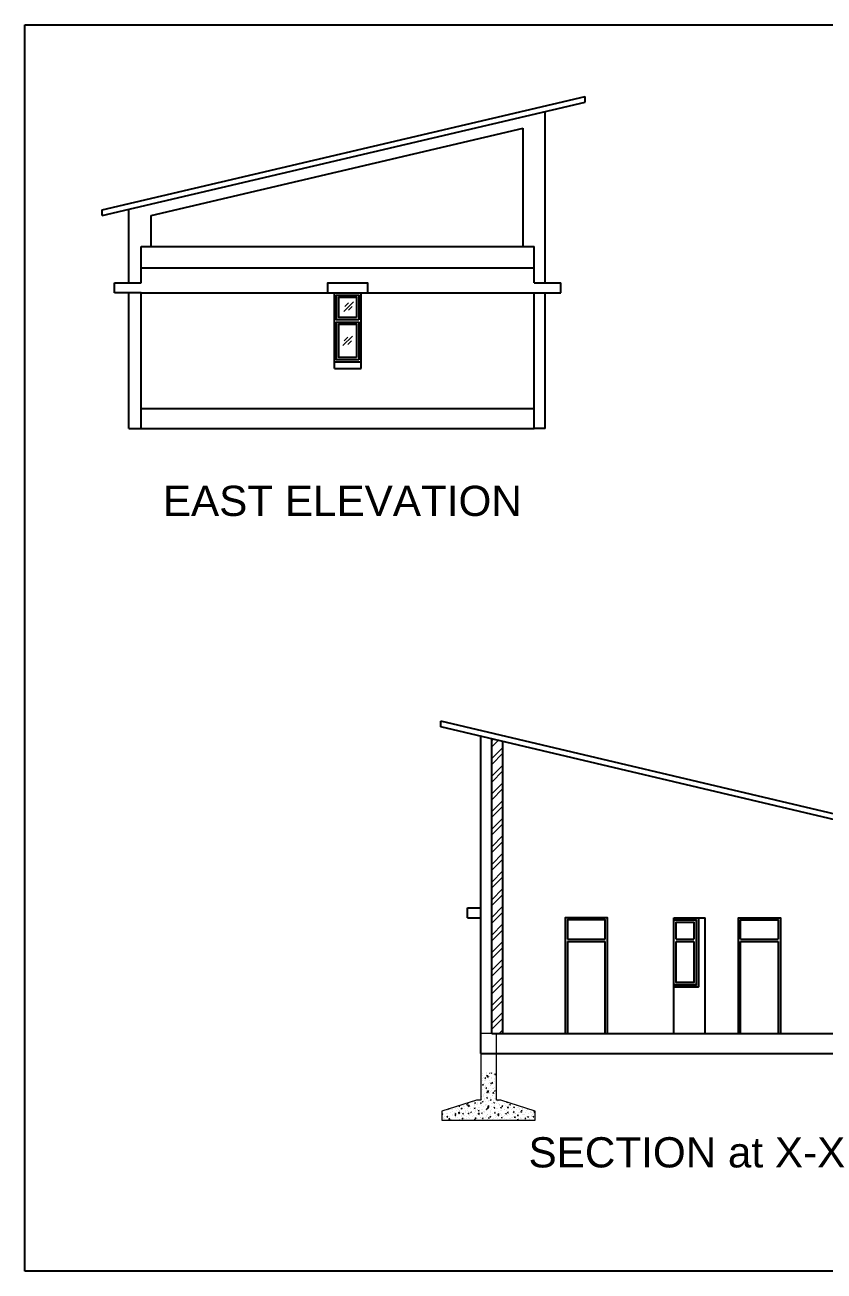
# Model space of a CAD drawing. Header units: inches. Extents: x -6800 to 96653, y -25814 to 17379.
# Drawn here: x 12820 to 13540, y -6942 to -5819 of the extents above; entities that cross this region are included whole.
import ezdxf

# ---------------------------------------------------------------- set-up
doc = ezdxf.new("R2010")
doc.units = ezdxf.units.IN
doc.header["$MEASUREMENT"] = 0
doc.linetypes.add('ACAD_ISO02W100', pattern=[15, 12, -3])
doc.layers.add('A-Windows', color=7, linetype='Continuous')
for name, color, linetype, lineweight in [('Footing', 50, 'Continuous', 20), ('Hatch', 161, 'Continuous', 5), ('Opening elevation', 130, 'Continuous', 9), ('Sec line', 7, 'ACAD_ISO02W100', 13)]:
    doc.layers.add(name, color=color, linetype=linetype, lineweight=lineweight)
doc.styles.get("Standard").update_dxf_attribs({"font": 'arial.ttf'})

msp = doc.modelspace()

# ---------------------------------------------------------------- hatches: boundary and pattern name
at = {"layer": 'Sec line'}
h = msp.add_hatch(dxfattribs=at)
h.set_pattern_fill('ANSI32', color=256, scale=30)
h.set_pattern_definition([(45, (-3301.944, -3231.037), (-7.954951, 7.954951), []), (45, (-3296.64, -3231.037), (-7.954951, 7.954951), [])])
h.paths.add_polyline_path([(13251.1, -6464.7), (13241.1, -6462.3), (13241.1, -6727.8), (13251.1, -6727.8)])

# ---------------------------------------------------------------- linework, layer by layer
for p, q in [((12820.5, -5818.7), (14404.5, -5818.7)), ((12820.5, -6941.9), (12820.5, -5818.7)), ((14404.5, -6941.9), (12820.5, -6941.9))]:
    msp.add_line(p, q)
at = {"layer": 'A-Windows'}
for p, q in [((12890.2, -5985.5), (13325.2, -5883.1)), ((13325.2, -5888.2), (13325.2, -5883.1)), ((12890.2, -5990.6), (13325.2, -5888.2)), ((13289.2, -6051.2), (13289.2, -5896.7)), ((12934.2, -5990.5), (13269.2, -5911.7)), ((13269.2, -6018.5), (13269.2, -5911.7)), ((12890.2, -5990.6), (12890.2, -5985.5)), ((12914.2, -6051.2), (12914.2, -5985)), ((12934.2, -6018.5), (12934.2, -5990.5)), ((12934.2, -6018.5), (12934.2, -5994.1)), ((12925.2, -6018.5), (13279.2, -6018.5)), ((12925.2, -6051.2), (12925.2, -6018.5)), ((13279.2, -6051.2), (13279.2, -6018.5)), ((12925.2, -6037.7), (13279.2, -6037.7)), ((12901.2, -6060.2), (12901.2, -6051.2)), ((12901.2, -6051.2), (12914.2, -6051.2)), ((12914.2, -6051.2), (12925.2, -6051.2)), ((13279.2, -6051.2), (13303.2, -6051.2)), ((13303.2, -6060.2), (13303.2, -6051.2)), ((12925.2, -6060.2), (12901.2, -6060.2)), ((12914.2, -6182.5), (12914.2, -6060.2)), ((12925.2, -6182.5), (12925.2, -6060.2)), ((12925.2, -6060.2), (13303.2, -6060.2)), ((13099.2, -6128.5), (13099.2, -6060.2)), ((13123.2, -6128.5), (13123.2, -6060.2)), ((13279.2, -6182.5), (13279.2, -6060.2)), ((13289.2, -6182.5), (13289.2, -6060.2)), ((13289.2, -6060.2), (13303.2, -6060.2)), ((13099.2, -6122.5), (13123.2, -6122.5)), ((13099.2, -6128.5), (13123.2, -6128.5)), ((12925.2, -6164.5), (13279.2, -6164.5)), ((12925.2, -6164.5), (13093.2, -6164.5)), ((12914.2, -6182.5), (12925.2, -6182.5)), ((12925.2, -6182.5), (13279.2, -6182.5)), ((13289.2, -6182.5), (13279.2, -6182.5)), ((13195.1, -6451.5), (13195.1, -6446.3)), ((13629.1, -6548.7), (13195.2, -6446.3)), ((13629.1, -6553.9), (13195.1, -6451.5)), ((13231.1, -6745.8), (13231.1, -6460)), ((13241.1, -6727.8), (13241.1, -6462.3)), ((13251.1, -6727.8), (13251.1, -6464.7)), ((13219.1, -6623.4), (13219.1, -6614.4)), ((13219.1, -6614.4), (13231.1, -6614.4)), ((13219.1, -6623.4), (13231.1, -6623.4)), ((13405.1, -6727.8), (13405.1, -6623.4)), ((13405.1, -6623.4), (13433.1, -6623.4)), ((13433.1, -6727.8), (13433.1, -6623.4)), ((13309.1, -6642.8), (13343.1, -6642.8)), ((13309.1, -6644.8), (13343.1, -6644.8)), ((13407.1, -6642.8), (13423.1, -6642.8)), ((13407.1, -6644.8), (13423.1, -6644.8)), ((13465.1, -6642.8), (13499.1, -6642.8)), ((13465.1, -6644.8), (13499.1, -6644.8)), ((13405.1, -6685.8), (13427.1, -6685.8)), ((13405.1, -6685.8), (13427.1, -6685.8)), ((13241.1, -6727.8), (13605.1, -6727.8)), ((13231.1, -6745.8), (13605.1, -6745.8))]:
    msp.add_line(p, q, dxfattribs=at)
at = {"layer": 'A-Windows', "color": 7, "lineweight": 0}
for p, q in [((13241.1, -6462.3), (13231.1, -6460)), ((13231.1, -6460), (13231.1, -6745.8)), ((13241.1, -6727.8), (13241.1, -6462.3)), ((13251.1, -6727.8), (13231.1, -6727.8)), ((13585.1, -6727.8), (13251.1, -6727.8)), ((13231.1, -6745.8), (13251.1, -6745.8)), ((13251.1, -6745.8), (13585.1, -6745.8))]:
    msp.add_line(p, q, dxfattribs=at)
at = {"layer": 'A-Windows'}
for points in [[(13093.2, -6060.2), (13093.2, -6051.2), (13129.2, -6051.2), (13129.2, -6060.2)], [(13345.1, -6727.8), (13345.1, -6623.4), (13307.1, -6623.4), (13307.1, -6727.8)], [(13343.1, -6642.8), (13343.1, -6625.4), (13309.1, -6625.4), (13309.1, -6642.8)], [(13405.1, -6623.4), (13427.1, -6623.4), (13427.1, -6685.8), (13405.1, -6685.8)], [(13405.1, -6623.4), (13417.1, -6623.4)], [(13463.1, -6727.8), (13463.1, -6623.4), (13501.1, -6623.4), (13501.1, -6727.8)], [(13465.1, -6642.8), (13465.1, -6625.4), (13499.1, -6625.4), (13499.1, -6642.8)], [(13407.1, -6642.8), (13407.1, -6627.4), (13423.1, -6627.4), (13423.1, -6642.8)], [(13309.1, -6644.8), (13309.1, -6727.8)], [(13343.1, -6727.8), (13343.1, -6644.8)], [(13423.1, -6644.8), (13423.1, -6681.8), (13407.1, -6681.8), (13407.1, -6644.8)], [(13465.1, -6727.8), (13465.1, -6644.8)], [(13499.1, -6644.8), (13499.1, -6727.8)]]:
    msp.add_lwpolyline(points, dxfattribs=at)
for points in [[(13121.2, -6084.5), (13101.2, -6084.5), (13101.2, -6062.2), (13121.2, -6062.2)], [(13119.2, -6082.5), (13103.2, -6082.5), (13103.2, -6064.2), (13119.2, -6064.2)], [(13121.2, -6120.5), (13101.2, -6120.5), (13101.2, -6086.5), (13121.2, -6086.5)], [(13119.2, -6118.5), (13103.2, -6118.5), (13103.2, -6088.5), (13119.2, -6088.5)], [(13405.1, -6625.4), (13425.1, -6625.4), (13425.1, -6683.8), (13405.1, -6683.8)]]:
    msp.add_lwpolyline(points, close=True, dxfattribs=at)
at = {"layer": 'Footing'}
for p, q in [((13231.1, -6727.8), (13231.1, -6787.8)), ((13245.1, -6787.8), (13245.1, -6727.8)), ((13227.1, -6787.8), (13196.1, -6797.8)), ((13231.1, -6787.8), (13227.1, -6787.8)), ((13249.1, -6787.8), (13245.1, -6787.8)), ((13280.1, -6797.8), (13249.1, -6787.8)), ((13196.1, -6797.8), (13196.1, -6805.8)), ((13196.1, -6805.8), (13280.1, -6805.8)), ((13280.1, -6805.8), (13280.1, -6797.8))]:
    msp.add_line(p, q, dxfattribs=at)
at = {"layer": 'Hatch', "linetype": 'Continuous', "transparency": 33554579}
for p, q in [((13232.5, -6768.2), (13232.5, -6768.2)), ((13232.7, -6763.5), (13232.7, -6763.5)), ((13233, -6765.6), (13233, -6765.6)), ((13233, -6770.6), (13233, -6770.6)), ((13233.2, -6767.8), (13233.2, -6767.8)), ((13234, -6770.2), (13234, -6770.2)), ((13234.3, -6772.8), (13234.3, -6772.8)), ((13235.1, -6768.4), (13235, -6767.7)), ((13235.6, -6768.1), (13235, -6767.7)), ((13235.1, -6768.4), (13235.6, -6768.1)), ((13235.4, -6770), (13235.4, -6770)), ((13235.4, -6770.3), (13235.4, -6770.3)), ((13235.9, -6763.3), (13235.9, -6763.3)), ((13236.3, -6763.8), (13236.3, -6763.8)), ((13236.6, -6766.1), (13237, -6765.4)), ((13236.6, -6766.1), (13237.2, -6765.9)), ((13236.9, -6767), (13236.9, -6767)), ((13237.2, -6765.9), (13237, -6765.4)), ((13237.2, -6767.2), (13237.2, -6766.1)), ((13238, -6766.7), (13237.2, -6766.1)), ((13237.2, -6767.2), (13238, -6766.7)), ((13237.7, -6767.9), (13237.7, -6767.9)), ((13237.7, -6772.7), (13237.7, -6772.7)), ((13237.8, -6765.2), (13237.8, -6765.2)), ((13238.6, -6766.2), (13238.6, -6766.2)), ((13238.8, -6769.8), (13238.8, -6769.8)), ((13239.1, -6763.9), (13239, -6763.8)), ((13239.1, -6763.9), (13239.2, -6763.8)), ((13239.1, -6772), (13239.1, -6772)), ((13239.3, -6766.4), (13239.3, -6766.4)), ((13239.4, -6763.2), (13239.4, -6763.2)), ((13240.1, -6772.9), (13240.4, -6772.2)), ((13240.1, -6772.9), (13240.6, -6772.8)), ((13240.3, -6767.8), (13240.3, -6767.8)), ((13240.6, -6772.8), (13240.4, -6772.2)), ((13240.6, -6763.8), (13240.6, -6763.1)), ((13241.1, -6763.4), (13240.6, -6763.1)), ((13240.6, -6763.8), (13241.1, -6763.4)), ((13240.8, -6763.3), (13240.8, -6763.3)), ((13240.8, -6768.7), (13240.8, -6768.7)), ((13241.1, -6763.1), (13241.1, -6763.1)), ((13241.2, -6772.5), (13241.2, -6772.5)), ((13241.4, -6772.8), (13241.3, -6772)), ((13241.9, -6772.4), (13241.3, -6772)), ((13241.4, -6772.8), (13241.9, -6772.4)), ((13241.6, -6772.5), (13241.6, -6772.5)), ((13242.6, -6764.8), (13242.6, -6764.8)), ((13243, -6768.3), (13243, -6768.3)), ((13243.1, -6771.1), (13243.1, -6771.1)), ((13243.6, -6769.4), (13243.6, -6769.4)), ((13243.7, -6763.8), (13243.7, -6763.8)), ((13243.7, -6764.7), (13244, -6764)), ((13243.7, -6764.7), (13244.3, -6764.6)), ((13244.3, -6764.6), (13244, -6764)), ((13244, -6764.5), (13244, -6764.5)), ((13244.3, -6764.1), (13244.3, -6764.1)), ((13244.9, -6772.3), (13244.9, -6772.3)), ((13245, -6767.6), (13245, -6767.6)), ((13231.2, -6779.2), (13231.2, -6779.2)), ((13231.4, -6781), (13231.4, -6781)), ((13231.5, -6773.6), (13231.5, -6773.6)), ((13231.6, -6773.3), (13231.6, -6773.3)), ((13232.3, -6774.4), (13232.3, -6774.4)), ((13232.6, -6777.9), (13232.6, -6777.9)), ((13233, -6774.3), (13233.3, -6773.6)), ((13233, -6774.3), (13233.6, -6774.2)), ((13233.6, -6774.2), (13233.3, -6773.6)), ((13233.5, -6782.5), (13233.5, -6782.5)), ((13233.7, -6783.5), (13233.7, -6783.5)), ((13234.6, -6776.8), (13234.6, -6776.8)), ((13234.8, -6782.1), (13234.8, -6782.1)), ((13234.9, -6774.9), (13234.9, -6774.9)), ((13235.2, -6775.6), (13235.2, -6775.6)), ((13235.9, -6777.4), (13235.8, -6776.7)), ((13236.4, -6777), (13235.8, -6776.7)), ((13235.8, -6779.5), (13235.8, -6779.5)), ((13235.9, -6777.4), (13236.4, -6777)), ((13235.9, -6783.6), (13235.9, -6783.6)), ((13236.4, -6781.1), (13236.7, -6780.4)), ((13236.4, -6781.1), (13237, -6781)), ((13237, -6781), (13236.7, -6780.4)), ((13236.8, -6779.3), (13236.8, -6779.3)), ((13237.4, -6780.6), (13237.4, -6780.6)), ((13237.5, -6780.7), (13237.5, -6779.6)), ((13238.2, -6780.2), (13237.5, -6779.6)), ((13237.5, -6780.7), (13238.2, -6780.2)), ((13238, -6782), (13238, -6782)), ((13238.2, -6777.3), (13238.2, -6777.3)), ((13239.1, -6781.7), (13239.1, -6781.7)), ((13239.7, -6774.5), (13239.7, -6774.5)), ((13239.8, -6780), (13239.8, -6780)), ((13240, -6775.1), (13240, -6775.1)), ((13240.6, -6779.1), (13240.6, -6779.1)), ((13241.3, -6777), (13241.3, -6777)), ((13241.4, -6777.1), (13241.4, -6777.1)), ((13241.5, -6783.8), (13241.5, -6783.8)), ((13242.2, -6781.8), (13242.1, -6781)), ((13242.7, -6781.4), (13242.1, -6781)), ((13242.2, -6777.1), (13242.2, -6777.1)), ((13242.2, -6777.6), (13242.2, -6777.6)), ((13242.2, -6781.8), (13242.7, -6781.4)), ((13243.1, -6781.8), (13243.1, -6781.8)), ((13243.2, -6781.8), (13243.2, -6781.8)), ((13243.5, -6779.8), (13243.8, -6779.1)), ((13243.5, -6779.8), (13244, -6779.6)), ((13243.5, -6782), (13243.5, -6782)), ((13243.8, -6776.4), (13243.8, -6776.4)), ((13244, -6779.6), (13243.8, -6779.1)), ((13244.5, -6774.1), (13244.5, -6774.1)), ((13244.5, -6780), (13244.5, -6780)), ((13207.9, -6795.3), (13207.9, -6795.3)), ((13209, -6794.2), (13209, -6794.2)), ((13211.5, -6793.5), (13211.8, -6792.8)), ((13211.5, -6793.5), (13212.1, -6793.4)), ((13212.1, -6793.4), (13211.8, -6792.8)), ((13213.8, -6795.9), (13213.8, -6795.2)), ((13214.3, -6795.5), (13213.8, -6795.2)), ((13214.4, -6792.5), (13214.4, -6792.5)), ((13215.4, -6792.3), (13215.4, -6792.3)), ((13215.5, -6793.7), (13215.5, -6793.7)), ((13216.1, -6793.4), (13216.1, -6793.4)), ((13216.7, -6795), (13216.7, -6795)), ((13218.6, -6792.1), (13218.9, -6791.4)), ((13218.6, -6792.1), (13219.2, -6792)), ((13219.2, -6792), (13218.9, -6791.4)), ((13219.4, -6791.3), (13219.3, -6790.5)), ((13219.8, -6790.9), (13219.3, -6790.5)), ((13219.4, -6791.3), (13219.8, -6790.9)), ((13219.4, -6795), (13219.4, -6795)), ((13219.8, -6790.9), (13219.8, -6790.9)), ((13220.1, -6793.5), (13220.1, -6792.4)), ((13220.8, -6793), (13220.1, -6792.4)), ((13220.1, -6793.5), (13220.8, -6793)), ((13220.6, -6792.1), (13220.6, -6792.1)), ((13221.7, -6795), (13221.7, -6795)), ((13222, -6793.4), (13222, -6793.4)), ((13223.3, -6790), (13223.3, -6790)), ((13224.1, -6794.5), (13224.1, -6794.5)), ((13224.2, -6794.6), (13224.2, -6794.6)), ((13225.2, -6789.2), (13225.2, -6789.2)), ((13225.6, -6791.4), (13225.6, -6791.4)), ((13225.7, -6795.6), (13225.6, -6794.9)), ((13226.1, -6795.2), (13225.6, -6794.9)), ((13225.7, -6790.7), (13226, -6790)), ((13225.7, -6790.7), (13226.3, -6790.6)), ((13225.7, -6792.6), (13225.7, -6792.6)), ((13225.7, -6795.6), (13226.1, -6795.2)), ((13226.3, -6790.6), (13226, -6790)), ((13227.4, -6791.6), (13227.4, -6791.6)), ((13228, -6790.9), (13228, -6790.9)), ((13228, -6791.8), (13228, -6791.8)), ((13228.1, -6789.6), (13228.1, -6789.6)), ((13229, -6794.3), (13229, -6794.3)), ((13229.5, -6787.8), (13229.5, -6787.8)), ((13229.7, -6794.1), (13229.7, -6794.1)), ((13231.2, -6791), (13231.1, -6790.3)), ((13231.6, -6790.6), (13231.1, -6790.3)), ((13231.2, -6791), (13231.6, -6790.6)), ((13231.2, -6791.6), (13231.2, -6791.6)), ((13231.4, -6787), (13231.4, -6787)), ((13231.7, -6792.8), (13231.7, -6792.8)), ((13232, -6784.6), (13232, -6784.6)), ((13232, -6787.3), (13232, -6787.3)), ((13232.7, -6789.3), (13233, -6788.7)), ((13232.7, -6789.3), (13233.3, -6789.2)), ((13232.8, -6789.9), (13232.8, -6789.9)), ((13232.9, -6789.2), (13232.9, -6789.2)), ((13233.3, -6789.2), (13233, -6788.7)), ((13233.5, -6784.2), (13233.5, -6784.2)), ((13233.8, -6793.8), (13233.8, -6793.8)), ((13234.4, -6787.2), (13234.4, -6787.2)), ((13234.6, -6786.8), (13234.6, -6786.8)), ((13235.1, -6792.4), (13235.1, -6792.4)), ((13235.3, -6791.8), (13235.3, -6791.8)), ((13235.6, -6789.2), (13235.6, -6789.2)), ((13236, -6785.9), (13236, -6785.9)), ((13236.4, -6791.4), (13236.4, -6791.4)), ((13236.7, -6786.4), (13236.6, -6785.6)), ((13237.1, -6786), (13236.6, -6785.6)), ((13236.7, -6784.2), (13236.7, -6784.2)), ((13236.7, -6786.4), (13237.1, -6786)), ((13237.5, -6795.3), (13237.4, -6794.6)), ((13237.9, -6795), (13237.4, -6794.6)), ((13237.4, -6794.8), (13237.4, -6794.8)), ((13237.5, -6795.3), (13237.9, -6795)), ((13237.7, -6788.8), (13237.7, -6788.8)), ((13237.8, -6794.2), (13237.8, -6793.1)), ((13238.5, -6793.7), (13237.8, -6793.1)), ((13237.8, -6794.2), (13238.5, -6793.7)), ((13237.9, -6794.2), (13237.9, -6794.2)), ((13238.2, -6788.4), (13238.2, -6788.4)), ((13238.6, -6793.5), (13238.6, -6793.5)), ((13239.6, -6785.6), (13239.6, -6785.6)), ((13239.8, -6786.6), (13239.8, -6786.6)), ((13239.8, -6788), (13240.1, -6787.3)), ((13239.8, -6788), (13240.4, -6787.9)), ((13240.4, -6787.9), (13240.1, -6787.3)), ((13240.3, -6793.6), (13240.3, -6793.6)), ((13240.5, -6790.8), (13240.5, -6790.8)), ((13241.4, -6784.1), (13241.4, -6784.1)), ((13241.8, -6790.6), (13241.8, -6790.6)), ((13242.5, -6788.4), (13242.5, -6788.4)), ((13242.8, -6793.2), (13242.8, -6793.2)), ((13243, -6790.7), (13242.9, -6790)), ((13243.4, -6790.3), (13242.9, -6790)), ((13243, -6790.7), (13243.4, -6790.3)), ((13243.2, -6794.8), (13243.5, -6794.1)), ((13243.2, -6794.8), (13243.8, -6794.7)), ((13243.4, -6793.1), (13243.4, -6793.1)), ((13243.8, -6794.7), (13243.5, -6794.1)), ((13243.6, -6786.6), (13243.6, -6786.6)), ((13243.7, -6791.1), (13243.7, -6791.1)), ((13244, -6786.4), (13244, -6786.4)), ((13244.3, -6790), (13244.3, -6790)), ((13244.9, -6791.1), (13244.9, -6791.1)), ((13245.9, -6789), (13245.9, -6789)), ((13246.5, -6787.9), (13246.5, -6787.8)), ((13246.5, -6787.9), (13246.7, -6787.8)), ((13247, -6791), (13247, -6791)), ((13247.3, -6788), (13247.3, -6788)), ((13247.9, -6791.9), (13247.9, -6791.9)), ((13248.2, -6791.5), (13248.2, -6791.5)), ((13248.2, -6792.7), (13248.2, -6792.7)), ((13249.3, -6795.1), (13249.2, -6794.3)), ((13249.7, -6794.7), (13249.2, -6794.3)), ((13249.3, -6795.1), (13249.7, -6794.7)), ((13250.3, -6793.5), (13250.6, -6792.8)), ((13250.3, -6793.5), (13250.9, -6793.3)), ((13250.5, -6793.9), (13250.5, -6793.9)), ((13250.9, -6793.3), (13250.6, -6792.8)), ((13252.1, -6790.7), (13252.1, -6790.7)), ((13253, -6792.3), (13253, -6792.3)), ((13253.6, -6789.8), (13253.6, -6789.8)), ((13254.1, -6793.3), (13254.1, -6793.3)), ((13254.5, -6790.3), (13254.5, -6790.3)), ((13254.8, -6790.4), (13254.7, -6789.7)), ((13255.3, -6790), (13254.7, -6789.7)), ((13254.8, -6790.4), (13255.3, -6790)), ((13255.5, -6795), (13255.5, -6793.9)), ((13256.2, -6794.4), (13255.5, -6793.9)), ((13255.5, -6795), (13256.2, -6794.4)), ((13255.5, -6794.9), (13255.5, -6794.9)), ((13255.9, -6792.2), (13255.9, -6792.2)), ((13256.1, -6795.2), (13256.1, -6795.2)), ((13256.5, -6792.8), (13256.5, -6792.8)), ((13257.3, -6792.1), (13257.6, -6791.4)), ((13257.3, -6792.1), (13257.9, -6792)), ((13257.9, -6792), (13257.6, -6791.4)), ((13257.8, -6791.9), (13257.8, -6791.9)), ((13258.1, -6794.7), (13258.1, -6794.7)), ((13259.3, -6795.1), (13259.3, -6795.1)), ((13260.2, -6794.7), (13260.2, -6794.7)), ((13261.1, -6794.8), (13261, -6794)), ((13261.6, -6794.4), (13261, -6794)), ((13261.1, -6794.8), (13261.6, -6794.4)), ((13263.5, -6793.1), (13263.5, -6793.1)), ((13264.5, -6794.9), (13264.5, -6794.9)), ((13265.1, -6794.1), (13265.1, -6794.1)), ((13196.3, -6797.9), (13196.3, -6797.9)), ((13196.3, -6801.7), (13196.3, -6801.7)), ((13196.5, -6800.8), (13196.4, -6800.1)), ((13197, -6800.5), (13196.4, -6800.1)), ((13196.5, -6800.8), (13197, -6800.5)), ((13197.3, -6804.1), (13197.3, -6804.1)), ((13197.6, -6803.1), (13197.6, -6803.1)), ((13197.9, -6799.7), (13197.9, -6799.7)), ((13198, -6802.5), (13198, -6802.5)), ((13198.2, -6797.6), (13198.2, -6797.6)), ((13198.8, -6804.3), (13198.8, -6804.3)), ((13200, -6802.6), (13200, -6802.6)), ((13200.2, -6796.6), (13200.2, -6796.6)), ((13200.5, -6800), (13200.5, -6800)), ((13200.8, -6803.1), (13201.1, -6802.4)), ((13200.8, -6803.1), (13201.4, -6803)), ((13201.1, -6801.3), (13201.1, -6801.3)), ((13201.4, -6803), (13201.1, -6802.4)), ((13201.4, -6797.6), (13201.4, -6797.6)), ((13201.5, -6799.5), (13201.5, -6799.5)), ((13202, -6796.2), (13202.5, -6795.8)), ((13202, -6796.2), (13202, -6795.9)), ((13202.5, -6795.8), (13202.4, -6795.7)), ((13202.6, -6805.8), (13202.6, -6805.1)), ((13203.4, -6805.7), (13202.6, -6805.1)), ((13202.7, -6802.4), (13202.7, -6802.4)), ((13202.8, -6805.2), (13202.7, -6804.4)), ((13203.3, -6804.8), (13202.7, -6804.4)), ((13202.8, -6805.2), (13203.3, -6804.8)), ((13203.3, -6805.8), (13203.4, -6805.7)), ((13203.6, -6796), (13203.6, -6796)), ((13203.7, -6804.5), (13203.7, -6804.5)), ((13203.9, -6799), (13203.9, -6799)), ((13205, -6796.2), (13205, -6796.2)), ((13205, -6804.9), (13205, -6804.9)), ((13205.4, -6795.9), (13205.4, -6795.9)), ((13205.4, -6802.1), (13205.4, -6802.1)), ((13205.8, -6798.4), (13205.8, -6798.4)), ((13205.9, -6800.9), (13205.9, -6800.9)), ((13206.9, -6805.5), (13206.9, -6805.5)), ((13207.5, -6798.9), (13207.5, -6798.9)), ((13207.6, -6800.9), (13207.6, -6800.9)), ((13207.9, -6801.7), (13208.2, -6801)), ((13207.9, -6801.7), (13208.5, -6801.6)), ((13208.1, -6800.9), (13208.1, -6800.9)), ((13208.5, -6801.6), (13208.2, -6801)), ((13208.3, -6800.6), (13208.3, -6799.8)), ((13208.8, -6800.2), (13208.3, -6799.8)), ((13208.3, -6800.6), (13208.8, -6800.2)), ((13208.4, -6803.5), (13208.4, -6803.5)), ((13208.6, -6802), (13208.6, -6802)), ((13208.8, -6797.3), (13208.8, -6797.3)), ((13209.8, -6795.8), (13209.8, -6795.8)), ((13210.4, -6803.3), (13210.4, -6803.3)), ((13210.7, -6800.5), (13210.7, -6800.5)), ((13211.3, -6796.7), (13211.3, -6796.7)), ((13211.4, -6799.9), (13211.3, -6798.7)), ((13212.1, -6799.3), (13211.3, -6798.7)), ((13211.4, -6799.9), (13212.1, -6799.3)), ((13211.6, -6797.3), (13211.6, -6797.3)), ((13211.7, -6805.1), (13211.7, -6805.1)), ((13212, -6797.2), (13212, -6797.2)), ((13212.3, -6805.3), (13212.3, -6805.3)), ((13212.6, -6805.7), (13212.6, -6805.7)), ((13213.5, -6799.1), (13213.5, -6799.1)), ((13213.8, -6795.9), (13214.3, -6795.5)), ((13213.8, -6801.8), (13213.8, -6801.8)), ((13213.8, -6802.3), (13213.8, -6802.3)), ((13214.6, -6795.4), (13214.6, -6795.4)), ((13214.6, -6804.9), (13214.6, -6804.1)), ((13215.1, -6804.5), (13214.6, -6804.1)), ((13214.6, -6804.9), (13215.1, -6804.5)), ((13214.9, -6800.3), (13215.2, -6799.6)), ((13214.9, -6800.3), (13215.5, -6800.2)), ((13215.5, -6800.2), (13215.2, -6799.6)), ((13215.5, -6800.1), (13215.5, -6800.1)), ((13215.8, -6801.5), (13215.8, -6801.5)), ((13216.2, -6801.7), (13216.2, -6801.7)), ((13216.5, -6804.7), (13216.5, -6804.7)), ((13217.1, -6798.1), (13217.1, -6798.1)), ((13217.2, -6796.9), (13217.2, -6796.9)), ((13217.7, -6798.6), (13217.7, -6798.6)), ((13218, -6802.7), (13218, -6802.7)), ((13218.1, -6804), (13218.1, -6804)), ((13218.9, -6797.4), (13218.9, -6797.4)), ((13219.9, -6803.6), (13219.9, -6803.6)), ((13220.1, -6800.3), (13220.1, -6799.5)), ((13220.6, -6799.9), (13220.1, -6799.5)), ((13220.1, -6800.3), (13220.6, -6799.9)), ((13220.2, -6798.1), (13220.2, -6798.1)), ((13220.3, -6799.7), (13220.3, -6799.7)), ((13221.1, -6801.4), (13221.1, -6801.4)), ((13221.2, -6799.9), (13221.2, -6799.9)), ((13221.3, -6804.3), (13221.3, -6804.3)), ((13222, -6798.9), (13222.3, -6798.3)), ((13222, -6798.9), (13222.6, -6798.8)), ((13222.6, -6798.8), (13222.3, -6798.3)), ((13223.5, -6802.3), (13223.5, -6802.3)), ((13223.8, -6800), (13223.8, -6800)), ((13224.3, -6795.8), (13224.3, -6795.8)), ((13224.4, -6801.3), (13224.4, -6801.3)), ((13224.5, -6796.6), (13224.5, -6796.6)), ((13225.1, -6799.3), (13225.1, -6799.3)), ((13225.4, -6805.8), (13225.7, -6805.1)), ((13225.6, -6805.8), (13226, -6805.7)), ((13225.7, -6804.7), (13225.7, -6804.7)), ((13226, -6805.7), (13225.7, -6805.1)), ((13226.1, -6803.9), (13226.1, -6803.9)), ((13226.1, -6805), (13226.1, -6805)), ((13226.4, -6804.6), (13226.4, -6803.9)), ((13226.9, -6804.2), (13226.4, -6803.9)), ((13226.4, -6804.6), (13226.9, -6804.2)), ((13226.6, -6798.3), (13226.6, -6798.3)), ((13226.7, -6797.3), (13226.7, -6797.3)), ((13227.6, -6801.9), (13227.6, -6801.9)), ((13227.8, -6796.4), (13227.8, -6796.4)), ((13227.8, -6796.5), (13227.8, -6796.5)), ((13228.5, -6804.5), (13228.5, -6804.5)), ((13228.8, -6800.7), (13228.8, -6800.7)), ((13229.1, -6797.6), (13229.4, -6796.9)), ((13229.1, -6797.6), (13229.7, -6797.5)), ((13229.1, -6800.6), (13229.1, -6799.5)), ((13229.8, -6800.1), (13229.1, -6799.5)), ((13229.1, -6800.6), (13229.8, -6800.1)), ((13229.7, -6797.5), (13229.4, -6796.9)), ((13229.5, -6801.1), (13229.5, -6801.1)), ((13229.9, -6798.9), (13229.9, -6798.9)), ((13230, -6801.4), (13230, -6801.4)), ((13230.9, -6803.6), (13230.9, -6803.6)), ((13231.1, -6803.1), (13231.1, -6803.1)), ((13232, -6800), (13231.9, -6799.2)), ((13232.4, -6799.6), (13231.9, -6799.2)), ((13232, -6796.5), (13232, -6796.5)), ((13232, -6800), (13232.4, -6799.6)), ((13232.5, -6800.9), (13232.5, -6800.9)), ((13232.5, -6804.4), (13232.8, -6803.7)), ((13232.5, -6804.4), (13233.1, -6804.3)), ((13233.1, -6804.3), (13232.8, -6803.7)), ((13233, -6796.2), (13233, -6796.2)), ((13233.4, -6805.6), (13233.4, -6805.6)), ((13233.5, -6805.6), (13233.5, -6805.6)), ((13233.9, -6797.8), (13233.9, -6797.8)), ((13234.3, -6798.9), (13234.3, -6798.9)), ((13234.7, -6798.5), (13234.7, -6798.5)), ((13235.7, -6803.1), (13235.7, -6803.1)), ((13236.1, -6796.2), (13236.4, -6795.5)), ((13236.1, -6796.2), (13236.7, -6796.1)), ((13236.1, -6802.8), (13236.1, -6802.8)), ((13236.3, -6796.5), (13236.3, -6796.5)), ((13236.7, -6796.1), (13236.4, -6795.5)), ((13236.4, -6797.2), (13236.4, -6797.2)), ((13236.5, -6801.4), (13236.5, -6801.4)), ((13236.7, -6805.4), (13236.7, -6805.4)), ((13236.9, -6800.8), (13236.9, -6800.8)), ((13237.2, -6801.1), (13237.2, -6801.1)), ((13238.3, -6804.3), (13238.2, -6803.6)), ((13238.7, -6803.9), (13238.2, -6803.6)), ((13238.3, -6804.3), (13238.7, -6803.9)), ((13238.8, -6803.8), (13238.8, -6803.8)), ((13239.5, -6798.1), (13239.5, -6798.1)), ((13239.5, -6803), (13239.9, -6802.4)), ((13239.5, -6803), (13240.1, -6802.9)), ((13239.7, -6797.3), (13239.7, -6797.3)), ((13240.1, -6802.9), (13239.9, -6802.4)), ((13240.1, -6799.2), (13240.1, -6799.2)), ((13240.1, -6800.6), (13240.1, -6800.6)), ((13240.3, -6795.9), (13240.3, -6795.9)), ((13240.5, -6802.8), (13240.5, -6802.8)), ((13241.9, -6799.7), (13241.9, -6799.7)), ((13241.9, -6805.2), (13241.9, -6805.2)), ((13242.3, -6804.2), (13242.3, -6804.2)), ((13243.5, -6795.8), (13243.5, -6795.8)), ((13243.8, -6799.7), (13243.7, -6798.9)), ((13244.2, -6799.3), (13243.7, -6798.9)), ((13243.8, -6799.7), (13244.2, -6799.3)), ((13244, -6795.6), (13244, -6795.6)), ((13244.2, -6802.1), (13244.2, -6802.1)), ((13244.3, -6797.7), (13244.3, -6797.7)), ((13244.7, -6803.6), (13244.7, -6803.6)), ((13245, -6795.7), (13245, -6795.7)), ((13245.3, -6800.4), (13245.3, -6800.4)), ((13245.3, -6802.4), (13245.3, -6802.4)), ((13245.9, -6795.7), (13245.9, -6795.7)), ((13246.2, -6800.5), (13246.2, -6800.5)), ((13246.5, -6804.6), (13246.5, -6804.6)), ((13246.6, -6801.7), (13246.9, -6801)), ((13246.6, -6801.7), (13247.2, -6801.6)), ((13246.8, -6801.4), (13246.8, -6800.2)), ((13247.5, -6800.8), (13246.8, -6800.2)), ((13246.8, -6800.4), (13246.8, -6800.4)), ((13246.8, -6801.4), (13247.5, -6800.8)), ((13247.2, -6801.6), (13246.9, -6801)), ((13247.3, -6798.1), (13247.3, -6798.1)), ((13247.7, -6805), (13247.7, -6805)), ((13248.4, -6805.5), (13248.4, -6805.5)), ((13248.7, -6795.6), (13248.7, -6795.6)), ((13248.7, -6800), (13248.7, -6800)), ((13249.1, -6797.3), (13249.1, -6797.3)), ((13249.2, -6804.9), (13249.2, -6804.9)), ((13249.6, -6800.6), (13249.6, -6800.6)), ((13250.1, -6804), (13250, -6803.3)), ((13250.5, -6803.6), (13250, -6803.3)), ((13250.1, -6802), (13250.1, -6802)), ((13250.1, -6804), (13250.5, -6803.6)), ((13250.2, -6796.9), (13250.2, -6796.9)), ((13251.8, -6803), (13251.8, -6803)), ((13252.4, -6801.9), (13252.4, -6801.9)), ((13252.5, -6804.8), (13252.5, -6804.8)), ((13252.6, -6796.4), (13252.6, -6796.4)), ((13252.7, -6796.3), (13252.7, -6796.3)), ((13252.7, -6800.1), (13252.7, -6800.1)), ((13253.7, -6800.3), (13254, -6799.6)), ((13253.7, -6800.3), (13254.3, -6800.2)), ((13253.9, -6796.9), (13253.9, -6796.9)), ((13254.3, -6800.2), (13254, -6799.6)), ((13254.1, -6805.4), (13254.1, -6805.4)), ((13254.9, -6801.6), (13254.9, -6801.6)), ((13255, -6798.8), (13255, -6798.8)), ((13255.6, -6799.4), (13255.5, -6798.6)), ((13256, -6799), (13255.5, -6798.6)), ((13255.6, -6799.4), (13256, -6799)), ((13255.9, -6799.9), (13255.9, -6799.9)), ((13256.3, -6798.3), (13256.3, -6798.3)), ((13256.4, -6799.6), (13256.4, -6799.6)), ((13257.3, -6801.2), (13257.3, -6801.2)), ((13257.3, -6804.2), (13257.3, -6804.2)), ((13257.7, -6804.5), (13257.7, -6804.5)), ((13258.5, -6803.3), (13258.5, -6803.3)), ((13258.7, -6796.5), (13258.7, -6796.5)), ((13259.5, -6803.7), (13259.5, -6803.7)), ((13259.7, -6801.2), (13259.7, -6801.2)), ((13260.4, -6797.1), (13260.4, -6797.1)), ((13260.7, -6798.9), (13261.1, -6798.2)), ((13260.7, -6798.9), (13261.3, -6798.8)), ((13261, -6802.8), (13261, -6802.8)), ((13261.3, -6798.8), (13261.1, -6798.2)), ((13261.1, -6799.7), (13261.1, -6799.7)), ((13261.9, -6803.7), (13261.8, -6803)), ((13262.3, -6803.3), (13261.8, -6803)), ((13261.9, -6803.7), (13262.3, -6803.3)), ((13262.5, -6799.7), (13262.5, -6799.7)), ((13262.7, -6799.5), (13262.7, -6799.5)), ((13263.5, -6796.1), (13263.5, -6796.1)), ((13264.2, -6805.8), (13264.5, -6805.1)), ((13264.3, -6805.8), (13264.7, -6805.7)), ((13264.5, -6800.8), (13264.5, -6800.8)), ((13264.5, -6802.1), (13264.5, -6801)), ((13265.2, -6801.6), (13264.5, -6801)), ((13264.5, -6802.1), (13265.2, -6801.6)), ((13264.7, -6805.7), (13264.5, -6805.1)), ((13264.7, -6804.7), (13264.7, -6804.7)), ((13264.9, -6799.2), (13264.9, -6799.2)), ((13264.9, -6802), (13264.9, -6802)), ((13265, -6804.2), (13265, -6804.2)), ((13265.4, -6805.4), (13265.4, -6805.4)), ((13265.8, -6795.5), (13265.8, -6795.5)), ((13266, -6798.8), (13266, -6798.8)), ((13266.4, -6796.1), (13266.4, -6796.1)), ((13266.9, -6803.4), (13266.9, -6803.4)), ((13267.2, -6804.4), (13267.2, -6804.4)), ((13267.4, -6799.1), (13267.3, -6798.4)), ((13267.9, -6798.7), (13267.3, -6798.4)), ((13267.4, -6799.1), (13267.9, -6798.7)), ((13267.8, -6797.6), (13268.1, -6796.9)), ((13267.8, -6797.6), (13268.4, -6797.4)), ((13268, -6798), (13268, -6798)), ((13268.4, -6797.4), (13268.1, -6796.9)), ((13268.2, -6804.1), (13268.2, -6804.1)), ((13268.3, -6795.7), (13268.3, -6795.7)), ((13268.4, -6799.4), (13268.4, -6799.4)), ((13268.6, -6801.1), (13268.6, -6801.1)), ((13268.8, -6795.5), (13268.8, -6795.5)), ((13269.3, -6800.4), (13269.3, -6800.4)), ((13270.2, -6805), (13270.2, -6805)), ((13270.3, -6800.4), (13270.3, -6800.4)), ((13271.2, -6804.4), (13271.5, -6803.7)), ((13271.2, -6804.4), (13271.8, -6804.3)), ((13271.8, -6804.3), (13271.5, -6803.7)), ((13271.7, -6799.2), (13271.7, -6799.2)), ((13272.5, -6797.5), (13272.5, -6797.5)), ((13272.6, -6802.8), (13272.6, -6802.8)), ((13273.2, -6795.7), (13273.2, -6795.5)), ((13273.2, -6795.7), (13273.4, -6795.6)), ((13273.3, -6805.5), (13273.3, -6805.5)), ((13273.4, -6803.8), (13273.4, -6803.8)), ((13273.5, -6796.2), (13273.5, -6796.2)), ((13273.7, -6803.4), (13273.6, -6802.7)), ((13274.2, -6803.1), (13273.6, -6802.7)), ((13273.7, -6803.4), (13274.2, -6803.1)), ((13274.1, -6800), (13274.1, -6800)), ((13274.8, -6802.5), (13274.8, -6802.5)), ((13274.8, -6805.3), (13274.8, -6805.3)), ((13274.9, -6796.2), (13274.9, -6796.1)), ((13274.9, -6796.2), (13275.1, -6796.1)), ((13275, -6804.6), (13275, -6804.6)), ((13275.6, -6798), (13275.6, -6798)), ((13275.7, -6798.6), (13275.7, -6798.6)), ((13276.5, -6802.6), (13276.5, -6802.6)), ((13276.8, -6799), (13276.8, -6799)), ((13277.2, -6801.9), (13277.2, -6801.9)), ((13278, -6801.1), (13278, -6801.1)), ((13278.3, -6803), (13278.6, -6802.3)), ((13278.3, -6803), (13278.9, -6802.9)), ((13278.9, -6802.9), (13278.6, -6802.3)), ((13278.7, -6798.8), (13278.7, -6798.8)), ((13278.8, -6799.6), (13278.8, -6799.6)), ((13279.2, -6798.8), (13279.1, -6798.1)), ((13279.7, -6798.4), (13279.1, -6798.1)), ((13279.2, -6798.8), (13279.7, -6798.4)), ((13279.8, -6804.3), (13279.8, -6804.3))]:
    msp.add_line(p, q, dxfattribs=at)
at = {"layer": 'Opening elevation', "lineweight": 5, "transparency": 33554526}
for p, q in [((13107.6, -6076.9), (13116.3, -6068.2)), ((13108.7, -6072.6), (13111.9, -6069.3)), ((13111.9, -6075.8), (13115.2, -6072.6)), ((13106.9, -6107.8), (13115.6, -6099.2)), ((13108, -6103.5), (13111.2, -6100.2)), ((13111.2, -6106.8), (13114.5, -6103.5))]:
    msp.add_line(p, q, dxfattribs=at)

# ---------------------------------------------------------------- texts
at = {"layer": 'A-Windows'}
for s, p in [('EAST ELEVATION', (12944.7, -6261.3)), ('SECTION at X-X', (13274.1, -6848.5))]:
    msp.add_text(s, height=27.229, dxfattribs=at).set_placement(p)

doc.saveas('drawing.dxf')
